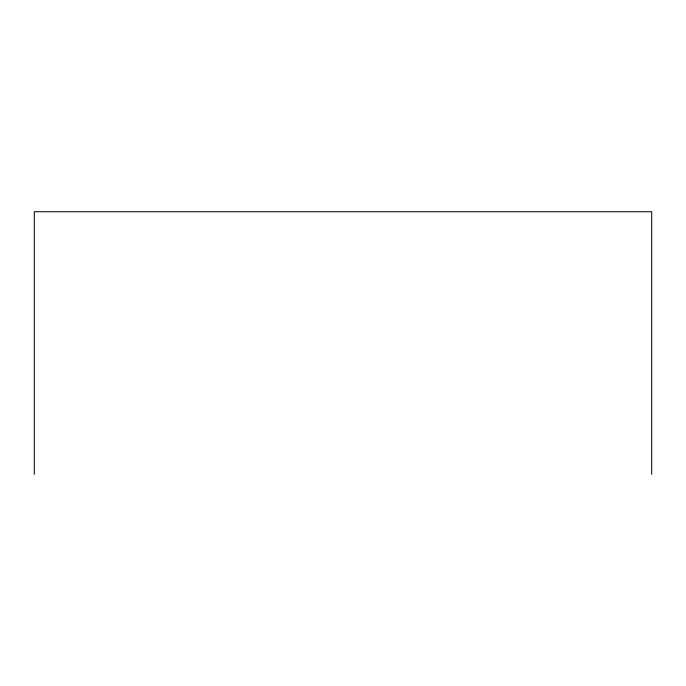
<?xml version="1.0" encoding="UTF-8"?>
<svg xmlns="http://www.w3.org/2000/svg" width="686" height="686" viewBox="0 0 686 686"><rect width="100%" height="100%" fill="white"/><g stroke="black" fill="none" stroke-linecap="round" stroke-linejoin="round"><path stroke-width="1.03" d="M651.7 474.266L651.7 211.734L34.3 211.734L34.3 474.266"/></g></svg>
